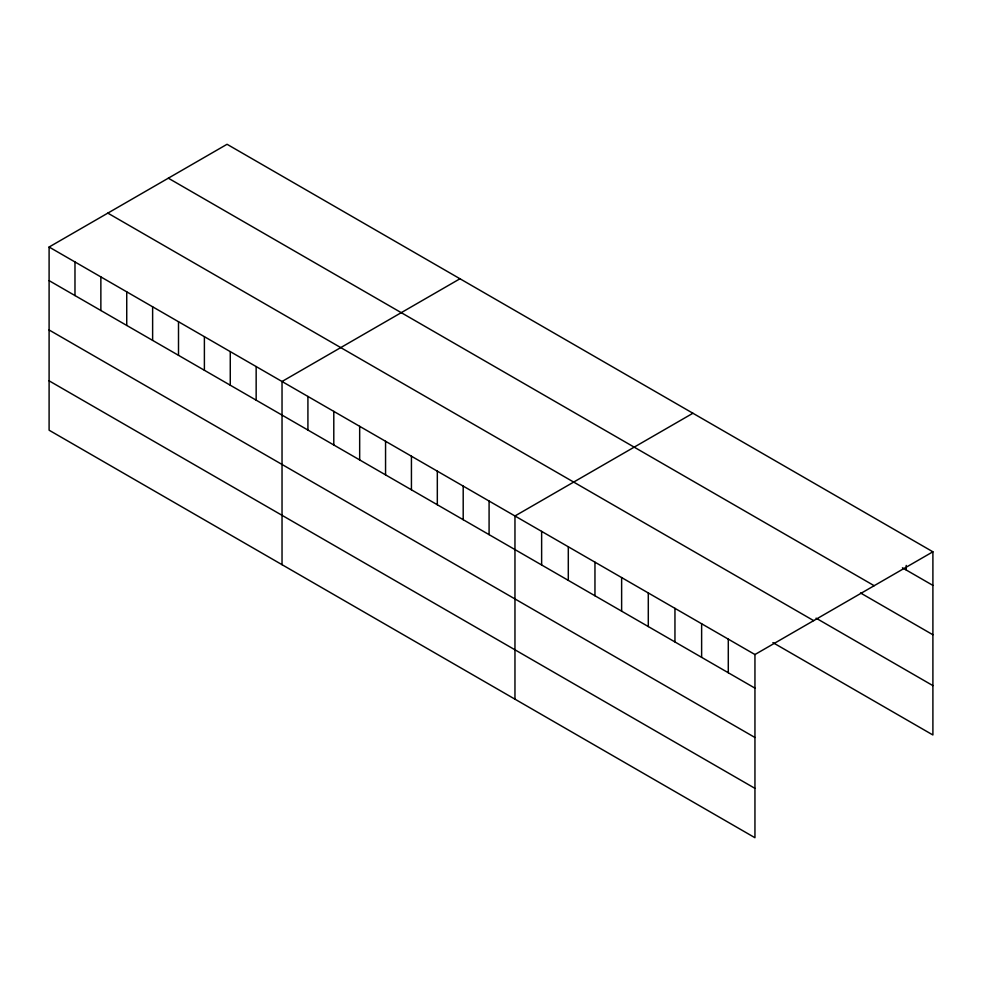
<?xml version="1.0" encoding="UTF-8"?>
<svg xmlns="http://www.w3.org/2000/svg" width="982" height="982" viewBox="0 0 982 982"><rect width="100%" height="100%" fill="white"/><g stroke="black" fill="none" stroke-linecap="round" stroke-linejoin="round"><path stroke-width="1.47" d="M49.1 247.022L754.949 654.54L754.949 837.72L49.1 430.202L49.1 247.022L227.051 144.28L932.9 551.798L932.9 734.978L772.908 642.609M459.981 278.765L282.03 381.495L282.03 564.675M692.911 413.25L514.961 515.98L514.961 699.159M754.949 654.54L932.9 551.798M902.421 567.805L932.9 585.395M168.327 178.184L874.176 585.702M860.527 592.968L932.9 634.765M816.079 618.169L932.9 685.62M107.824 213.119L813.673 620.636M49.1 280.619L754.949 688.137M49.1 329.977L754.949 737.494M49.1 380.832L754.949 788.362M906.239 565.423L906.239 570.002M728.288 639.147L728.288 672.744M701.627 623.742L701.627 657.339M674.953 608.349L674.953 641.946M648.292 592.956L648.292 626.553M621.631 577.563L621.631 611.16M594.957 562.17L594.957 595.767M568.296 546.778L568.296 580.362M541.634 531.372L541.634 564.969M489.085 501.041L489.085 534.638M463.197 486.102L463.197 519.687M437.321 471.151L437.321 504.748M411.433 456.213L411.433 489.809M385.558 441.274L385.558 474.858M359.67 426.323L359.67 459.92M333.794 411.384L333.794 444.981M307.918 396.446L307.918 430.042M256.155 366.556L256.155 400.153M230.267 351.617L230.267 385.214M204.391 336.666L204.391 370.263M178.503 321.728L178.503 355.324M152.627 306.789L152.627 340.386M126.739 291.85L126.739 325.435M100.864 276.899L100.864 310.496M74.976 261.961L74.976 295.557"/></g></svg>
